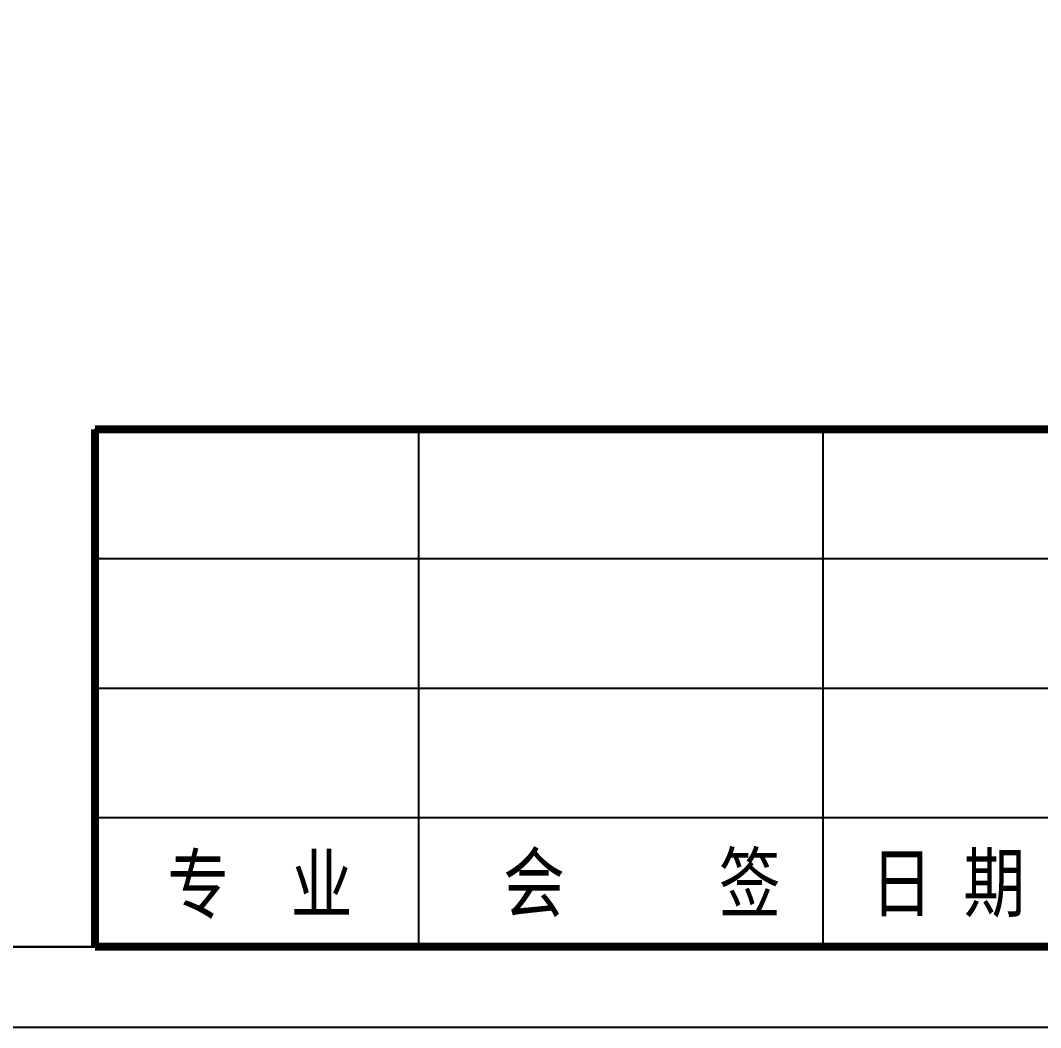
# Model space of a CAD drawing. Extents: x -51258 to 164715, y -112558 to 496610.
# Drawn here: x 86096 to 101867, y 0 to 15571 of the extents above; entities that cross this region are included whole.
import ezdxf

# ---------------------------------------------------------------- set-up
doc = ezdxf.new("R2010")
doc.units = 0
doc.header["$LTSCALE"] = 1000
doc.layers.add('TK', color=7, linetype='Continuous')
doc.styles.add('TK', font='', dxfattribs={"width": 0.8})
doc.styles.get('TK').set_extended_font_data('FangSong_GB2312')

# ---------------------------------------------------------------- blocks, each defined once
blk = doc.blocks.new('RTGSREG')
for p, q in [((-22500, 3700), (-22500, 500)), ((-20000, 3700), (-20000, 500)), ((-24500, 2900), (-18500, 2900)), ((-24500, 2100), (-18500, 2100)), ((-24500, 1300), (-18500, 1300))]:
    blk.add_line(p, q)
for points in [[(0, 0), (-59400, 0), (-59400, 42000), (0, 42000)], [(-58400, 41500), (-500, 41500), (-500, 500), (-58400, 500)]]:
    blk.add_lwpolyline(points, close=True)
at = {"flags": 128}
blk.add_lwpolyline([(-58400, 41500), (-58400, 500), (-24500, 500), (-24500, 3700), (-18500, 3700), (-18500, 7700), (-500, 7700), (-500, 41500)], close=True, dxfattribs=at)
at = {"const_width": 50}
for points in [[(-24500, 3700), (-24500, 500)], [(-24500, 3700), (-18500, 3700)], [(-24500, 500), (-18500, 500)]]:
    blk.add_lwpolyline(points, dxfattribs=at)
at = {"style": 'TK', "width": 0.8}
for s, p in [('专  业', (-24053.5, 711.1)), ('会     签', (-21977.3, 720.9)), ('日 期', (-19703, 720.9))]:
    blk.add_text(s, height=350, dxfattribs=at).set_placement(p)

msp = doc.modelspace()

# ---------------------------------------------------------------- linework, layer by layer
at = {"layer": 'TK'}
for points in [[(148500, 0), (0, 0), (0, 105000), (148500, 105000)], [(2500, 103750), (147250, 103750), (147250, 1250), (2500, 1250)]]:
    msp.add_lwpolyline(points, close=True, dxfattribs=at)

# ---------------------------------------------------------------- block references
at = {"xscale": 2.5, "yscale": 2.5, "zscale": 2.5}
msp.add_blockref('RTGSREG', (148500, 0), dxfattribs=at)

doc.saveas('drawing.dxf')
